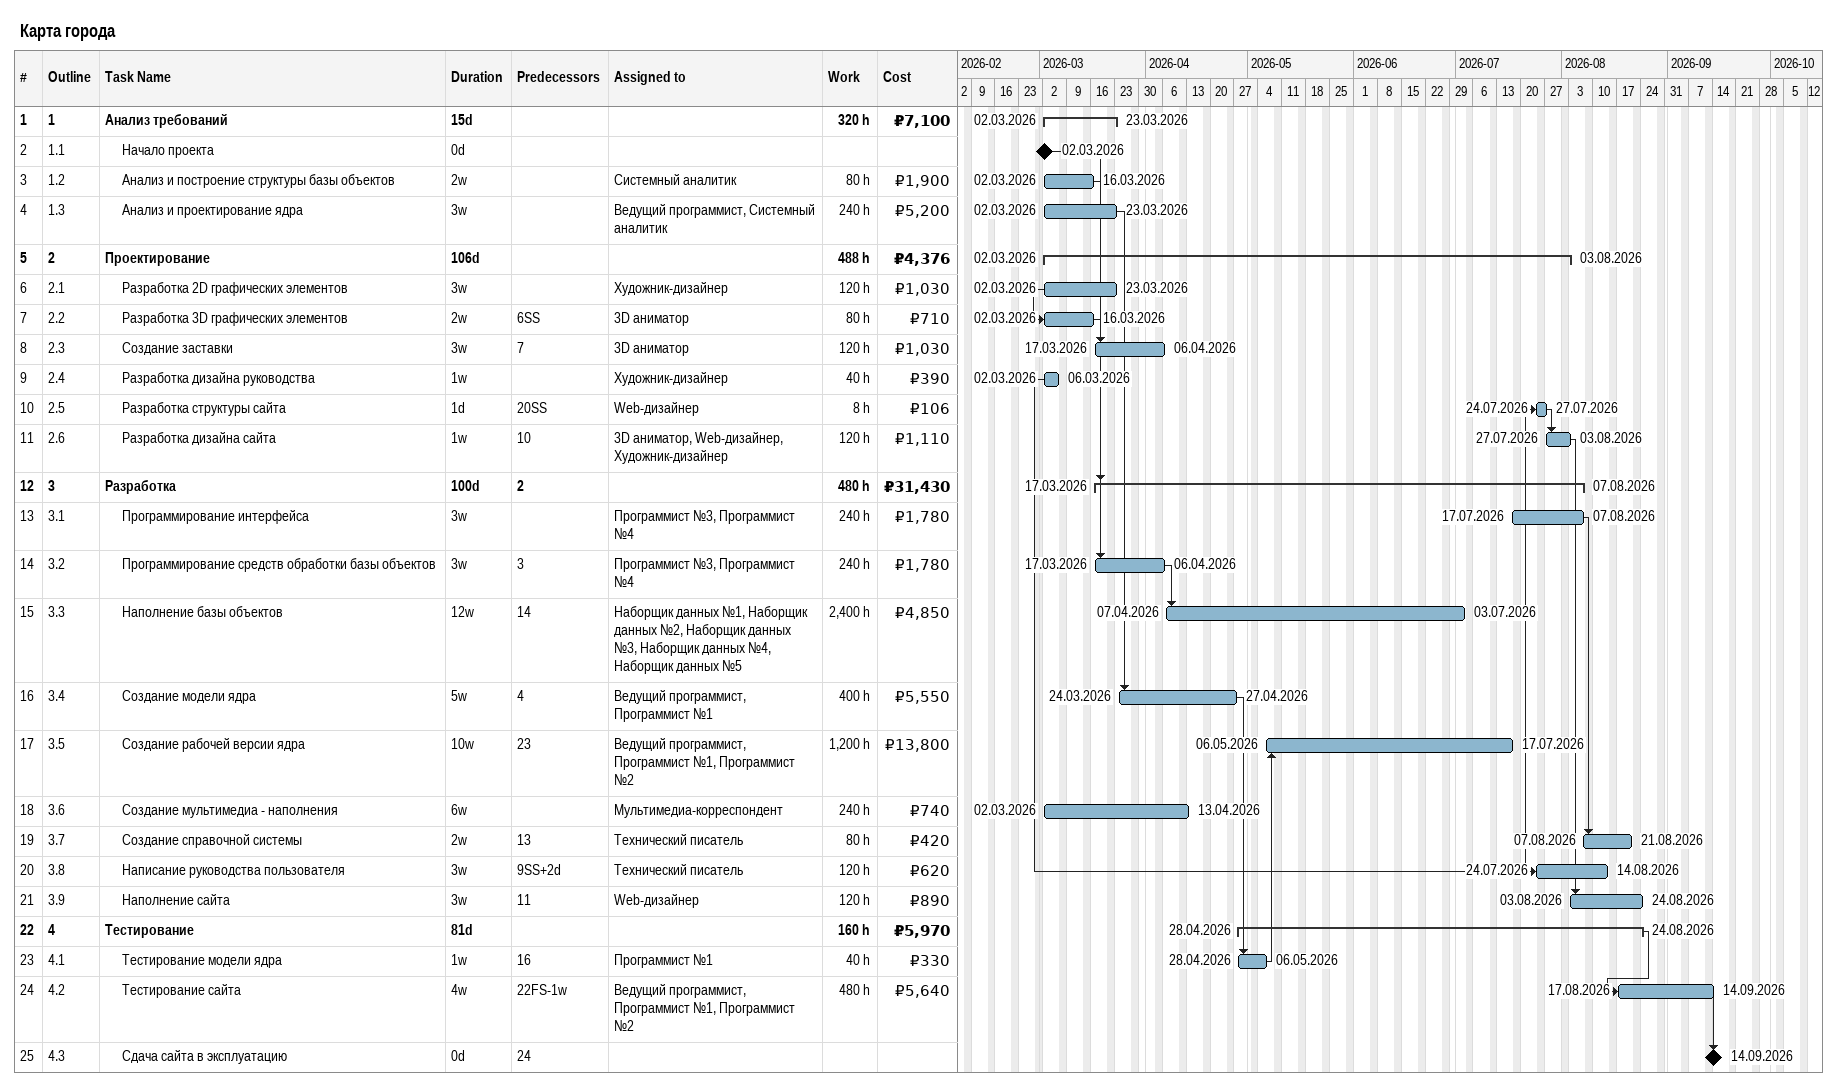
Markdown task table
Карта города

| ID | WBS | Task | Duration | Start | Finish | Predecessors | Resources | Work (h) | Cost (₽) |
|---|---|---|---|---|---|---|---|---|---|
| 1 | 1 | **Анализ требований** | 15d | 2026-03-02 | 2026-03-23 |  |  | 320 | 7100 |
| 2 | 1.1 | Начало проекта | 0d | 2026-03-02 | 2026-03-02 |  |  |  |  |
| 3 | 1.2 | Анализ и построение структуры базы объектов | 2w | 2026-03-02 | 2026-03-16 |  | Системный аналитик | 80 | 1900 |
| 4 | 1.3 | Анализ и проектирование ядра | 3w | 2026-03-02 | 2026-03-23 |  | Ведущий программист, Системный аналитик | 240 | 5200 |
| 5 | 2 | **Проектирование** | 106d | 2026-03-02 | 2026-08-03 |  |  | 488 | 4376 |
| 6 | 2.1 | Разработка 2D графических элементов | 3w | 2026-03-02 | 2026-03-23 |  | Художник-дизайнер | 120 | 1030 |
| 7 | 2.2 | Разработка 3D графических элементов | 2w | 2026-03-02 | 2026-03-16 | 6SS | 3D аниматор | 80 | 710 |
| 8 | 2.3 | Создание заставки | 3w | 2026-03-17 | 2026-04-06 | 7 | 3D аниматор | 120 | 1030 |
| 9 | 2.4 | Разработка дизайна руководства | 1w | 2026-03-02 | 2026-03-06 |  | Художник-дизайнер | 40 | 390 |
| 10 | 2.5 | Разработка структуры сайта | 1d | 2026-07-24 | 2026-07-27 | 20SS | Web-дизайнер | 8 | 106 |
| 11 | 2.6 | Разработка дизайна сайта | 1w | 2026-07-27 | 2026-08-03 | 10 | 3D аниматор, Web-дизайнер, Художник-дизайнер | 120 | 1110 |
| 12 | 3 | **Разработка** | 100d | 2026-03-17 | 2026-08-07 | 2 |  | 480 | 31430 |
| 13 | 3.1 | Программирование интерфейса | 3w | 2026-07-17 | 2026-08-07 |  | Программист №3, Программист №4 | 240 | 1780 |
| 14 | 3.2 | Программирование средств обработки базы объектов | 3w | 2026-03-17 | 2026-04-06 | 3 | Программист №3, Программист №4 | 240 | 1780 |
| 15 | 3.3 | Наполнение базы объектов | 12w | 2026-04-07 | 2026-07-03 | 14 | Наборщик данных №1, Наборщик данных №2, Наборщик данных №3, Наборщик данных №4, Наборщик данных №5 | 2400 | 4850 |
| 16 | 3.4 | Создание модели ядра | 5w | 2026-03-24 | 2026-04-27 | 4 | Ведущий программист, Программист №1 | 400 | 5550 |
| 17 | 3.5 | Создание рабочей версии ядра | 10w | 2026-05-06 | 2026-07-17 | 23 | Ведущий программист, Программист №1, Программист №2 | 1200 | 13800 |
| 18 | 3.6 | Создание мультимедиа - наполнения | 6w | 2026-03-02 | 2026-04-13 |  | Мультимедиа-корреспондент | 240 | 740 |
| 19 | 3.7 | Создание справочной системы | 2w | 2026-08-07 | 2026-08-21 | 13 | Технический писатель | 80 | 420 |
| 20 | 3.8 | Написание руководства пользователя | 3w | 2026-07-24 | 2026-08-14 | 9SS+2d | Технический писатель | 120 | 620 |
| 21 | 3.9 | Наполнение сайта | 3w | 2026-08-03 | 2026-08-24 | 11 | Web-дизайнер | 120 | 890 |
| 22 | 4 | **Тестирование** | 81d | 2026-04-28 | 2026-08-24 |  |  | 160 | 5970 |
| 23 | 4.1 | Тестирование модели ядра | 1w | 2026-04-28 | 2026-05-06 | 16 | Программист №1 | 40 | 330 |
| 24 | 4.2 | Тестирование сайта | 4w | 2026-08-17 | 2026-09-14 | 22FS-1w | Ведущий программист, Программист №1, Программист №2 | 480 | 5640 |
| 25 | 4.3 | Сдача сайта в эксплуатацию | 0d | 2026-09-14 | 2026-09-14 | 24 |  |  |  |
